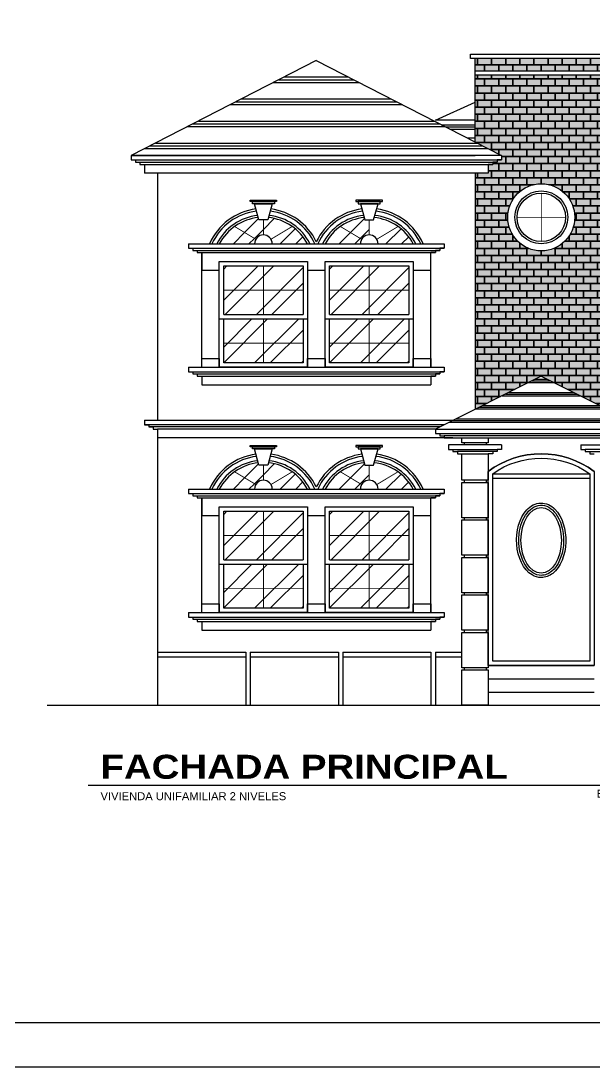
# Model space of a CAD drawing. Header units: inches. Extents: x -370 to 18, y -197 to 199.
# Drawn here: x -78.53 to -65.53, y 7.42 to 31.13 of the extents above; entities that cross this region are included whole.
import ezdxf

# ---------------------------------------------------------------- set-up
doc = ezdxf.new("R2010")
doc.units = ezdxf.units.IN
doc.header["$MEASUREMENT"] = 0
doc.layers.add('MUEBLES', color=7, linetype='Continuous')
doc.styles.add('1', font='arial.ttf')
doc.styles.add('2', font='')
doc.styles.get('2').set_extended_font_data('Arial Black')
pattern_1 = [(45, (-171.6818, 135.7327), (-0.53033, 0.53033), []), (45, (-171.3282, 135.7327), (-0.53033, 0.53033), [])]
pattern_2 = [(45, (-169.2818, 135.7327), (-0.53033, 0.53033), []), (45, (-168.9282, 135.7327), (-0.53033, 0.53033), [])]
pattern_3 = [(45, (-171.6818, 141.2927), (-0.53033, 0.53033), []), (45, (-171.3282, 141.2927), (-0.53033, 0.53033), [])]
pattern_4 = [(45, (-169.2818, 141.2927), (-0.53033, 0.53033), []), (45, (-168.9282, 141.2927), (-0.53033, 0.53033), [])]
pattern_5 = [(0, (-171.6818, 135.7327), (1e-16, 0.5), []), (0, (-171.6818, 135.7952), (1e-16, 0.5), []), (0, (-171.6818, 135.8577), (1e-16, 0.5), [])]
pattern_6 = [(0, (-171.68178, 135.73272), (0.16, 0.16), [0.3125, -0.0075]), (0, (-171.84178, 135.74022), (0.16, 0.16), [0.3125, -0.0075]), (90, (-171.68178, 135.73272), (-0.16, 0.16), [-0.1675, 0.1525]), (90, (-171.68928, 135.73272), (-0.16, 0.16), [-0.1675, 0.1525])]

# ---------------------------------------------------------------- blocks, each defined once
blk = doc.blocks.new('*U44')
h = blk.add_hatch(color=1)
h.paths.add_polyline_path([(15.89, 0.255), (15.89, 0.343, -0.414214), (16.233, 0), (16.145, 0, 0.414214)])
h.paths.add_polyline_path([(16.145, 0), (16.233, 0, -0.414214), (15.89, -0.343), (15.89, -0.255, 0.414214)])
h = blk.add_hatch(color=1)
h.paths.add_polyline_path([(15.635, 0), (15.676, 0, 0.414214), (15.89, -0.214), (15.89, -0.255, -0.414214)])
h.paths.add_polyline_path([(15.89, 0.255), (15.89, 0.214, 0.414214), (15.676, 0), (15.635, 0, -0.414214)])
at = {"color": 13}
for p, q in [((15.89, -0.83), (15.89, 0.83)), ((0, 0), (16.72, 0))]:
    blk.add_line(p, q, dxfattribs=at)
at = {"color": 5}
for p, q in [((15.89, 0.611), (15.89, 0.83)), ((0, 0), (0.218, 0)), ((16.501, 0), (16.72, 0)), ((15.89, -0.611), (15.89, -0.83))]:
    blk.add_line(p, q, dxfattribs=at)
at = {"color": 13}
for radius in [0.343, 0.255, 0.214]:
    blk.add_circle((15.89, 0), radius, dxfattribs=at)
at = {"color": 2, "linetype": 'Continuous', "style": '1'}
blk.add_text('ESCALA 1:', height=0.2, dxfattribs=at).set_placement((12.714, -0.311))
at = {"color": 1, "linetype": 'Continuous', "style": '2'}
blk.add_attdef('TITULO', (0.308, 0.162), '', height=0.6, dxfattribs=at)
at = {"color": 2, "linetype": 'Continuous', "style": '1'}
blk.add_attdef('DESCRIPCION', (0.308, -0.373), '', height=0.2, dxfattribs=at)
at = {"color": 2, "style": '1'}
blk.add_attdef('ESCALA', (14.227, -0.311), '', height=0.2, dxfattribs=at)

msp = doc.modelspace()

# ---------------------------------------------------------------- hatches: boundary and pattern name
h = msp.add_hatch()
h.set_pattern_fill('PLAST', color=2, scale=2)
h.set_pattern_definition(pattern_5)
h.paths.add_polyline_path([(-61.1754, 30.87606), (-65.5254, 28.87606), (-56.8254, 28.87606)])
h = msp.add_hatch()
h.set_pattern_fill('PLAST', color=3, scale=2)
h.set_pattern_definition(pattern_5)
h.paths.add_polyline_path([(-67.6254, 28.07606), (-71.8254, 30.22991), (-76.0254, 28.07606)])
h = msp.add_hatch()
h.set_pattern_fill('AR-B816C', color=1, scale=0.02)
h.set_pattern_definition(pattern_6)
h.paths.add_polyline_path([(-64.9254, 30.27606), (-68.2254, 30.27606), (-68.2254, 29.99596), (-64.9254, 29.99596)])
at = {"true_color": 0xcd6928, "transparency": 33554610}
h = msp.add_hatch(color=32, dxfattribs=at)
h.dxf.hatch_style = 1
h.paths.add_polyline_path([(-68.2254, 30.27606), (-64.9254, 30.27606), (-64.9254, 29.99596), (-68.2254, 29.99596)])
h = msp.add_hatch()
h.set_pattern_fill('AR-B816C', color=1, scale=0.02)
h.set_pattern_definition(pattern_6)
h.paths.add_polyline_path([(-64.9254, 29.89596), (-68.2254, 29.89596), (-68.2254, 28.38375), (-67.6254, 28.07606), (-67.6254, 27.97606), (-67.7254, 27.97606), (-67.7254, 27.92606), (-67.8254, 27.92606), (-67.8254, 27.87606), (-67.9254, 27.87606), (-67.9254, 27.67606), (-68.2254, 27.67606), (-68.2254, 22.32606), (-66.7254, 23.07606), (-64.9254, 22.17606)])
h.paths.add_polyline_path([(-65.96272, 26.67606, -1), (-67.48272, 26.67606, -1)], flags=16)
h.paths.add_polyline_path([(-66.12272, 26.67606, -1), (-67.32272, 26.67606, -1)], flags=0)
h.paths.add_polyline_path([(-66.17272, 26.67606, -1), (-67.27272, 26.67606, -1)], flags=0)
h = msp.add_hatch(color=32, dxfattribs=at)
h.dxf.hatch_style = 1
h.paths.add_polyline_path([(-64.9254, 29.89596), (-68.2254, 29.89596), (-68.2254, 28.38375), (-67.6254, 28.07606), (-67.6254, 27.97606), (-67.7254, 27.97606), (-67.7254, 27.92606), (-67.8254, 27.92606), (-67.8254, 27.87606), (-67.9254, 27.87606), (-67.9254, 27.67606), (-68.2254, 27.67606), (-68.2254, 22.32606), (-66.7254, 23.07606), (-64.9254, 22.17606)])
h.paths.add_polyline_path([(-65.96272, 26.67606, -1), (-67.48272, 26.67606, -1)], flags=16)
h.paths.add_polyline_path([(-66.12272, 26.67606, -1), (-67.32272, 26.67606, -1)], flags=0)
h.paths.add_polyline_path([(-66.17272, 26.67606, -1), (-67.27272, 26.67606, -1)], flags=0)
at = {"transparency": 33554610}
h = msp.add_hatch(dxfattribs=at)
h.set_pattern_fill('ANSI32', color=8, scale=2)
h.set_pattern_definition(pattern_3)
h.paths.add_polyline_path([(-73.0254, 26.62065), (-73.1254, 26.62065), (-73.13903, 26.67035, 0.12935945), (-73.6793, 26.4684), (-73.0254, 26.07606)])
h = msp.add_hatch(dxfattribs=at)
h.set_pattern_fill('ANSI32', color=8, scale=2)
h.set_pattern_definition(pattern_3)
h.paths.add_polyline_path([(-72.91177, 26.67035), (-72.9254, 26.62065), (-73.0254, 26.62065), (-73.0254, 26.07606), (-72.37151, 26.4684, 0.12935945)])
h = msp.add_hatch(dxfattribs=at)
h.set_pattern_fill('ANSI32', color=8, scale=2)
h.set_pattern_definition(pattern_4)
h.paths.add_polyline_path([(-70.6254, 26.62065), (-70.7254, 26.62065), (-70.73903, 26.67035, 0.12935945), (-71.2793, 26.4684), (-70.6254, 26.07606)])
h = msp.add_hatch(dxfattribs=at)
h.set_pattern_fill('ANSI32', color=8, scale=2)
h.set_pattern_definition(pattern_3)
h.paths.add_polyline_path([(-73.6793, 26.4684, 0.11698673), (-74.0254, 26.07606), (-73.0254, 26.07606)])
h = msp.add_hatch(dxfattribs=at)
h.set_pattern_fill('ANSI32', color=8, scale=2)
h.set_pattern_definition(pattern_3)
h.paths.add_polyline_path([(-72.37151, 26.4684), (-73.0254, 26.07606), (-72.0254, 26.07606, 0.11698673)])
h = msp.add_hatch(dxfattribs=at)
h.set_pattern_fill('ANSI32', color=8, scale=2)
h.set_pattern_definition(pattern_4)
h.paths.add_polyline_path([(-71.2793, 26.4684, 0.11698673), (-71.6254, 26.07606), (-70.6254, 26.07606)])
h = msp.add_hatch(dxfattribs=at)
h.set_pattern_fill('ANSI32', color=8, scale=2)
h.set_pattern_definition(pattern_4)
h.paths.add_polyline_path([(-69.97151, 26.4684), (-70.6254, 26.07606), (-69.6254, 26.07606, 0.11698673)])
h = msp.add_hatch(dxfattribs=at)
h.set_pattern_fill('ANSI32', color=8, scale=2)
h.set_pattern_definition(pattern_3)
h.paths.add_polyline_path([(-72.1254, 24.37606), (-73.9254, 24.37606), (-73.9254, 23.37606), (-72.1254, 23.37606)])
h.paths.add_polyline_path([(-73.9254, 24.47606), (-72.1254, 24.47606), (-72.1254, 25.57606), (-73.9254, 25.57606)])
h = msp.add_hatch(dxfattribs=at)
h.set_pattern_fill('ANSI32', color=8, scale=2)
h.set_pattern_definition([(45, (-169.2818, 141.2927), (-0.53033, 0.53033), []), (45, (-168.9282, 141.2927), (-0.53033, 0.53033), [])])
h.paths.add_polyline_path([(-69.7254, 24.37606), (-71.5254, 24.37606), (-71.5254, 23.37606), (-69.7254, 23.37606)])
h.paths.add_polyline_path([(-71.5254, 24.47606), (-69.7254, 24.47606), (-69.7254, 25.57606), (-71.5254, 25.57606)])
h = msp.add_hatch()
h.set_pattern_fill('PLAST', color=3, scale=1.2)
h.set_pattern_definition([(0, (-171.68178, 135.73272), (7e-17, 0.3), []), (0, (-171.68178, 135.77022), (7e-17, 0.3), []), (0, (-171.68178, 135.80772), (7e-17, 0.3), [])])
h.paths.add_polyline_path([(-64.3254, 21.87606), (-66.7254, 23.07606), (-69.1254, 21.87606)])
h = msp.add_hatch(dxfattribs=at)
h.set_pattern_fill('ANSI32', color=8, scale=2)
h.set_pattern_definition(pattern_1)
h.paths.add_polyline_path([(-73.0254, 21.06065), (-73.1254, 21.06065), (-73.13903, 21.11035, 0.12935945), (-73.6793, 20.9084), (-73.0254, 20.51606)])
h = msp.add_hatch(dxfattribs=at)
h.set_pattern_fill('ANSI32', color=8, scale=2)
h.set_pattern_definition(pattern_1)
h.paths.add_polyline_path([(-72.91177, 21.11035), (-72.9254, 21.06065), (-73.0254, 21.06065), (-73.0254, 20.51606), (-72.37151, 20.9084, 0.12935945)])
h = msp.add_hatch(dxfattribs=at)
h.set_pattern_fill('ANSI32', color=8, scale=2)
h.set_pattern_definition(pattern_2)
h.paths.add_polyline_path([(-70.6254, 21.06065), (-70.7254, 21.06065), (-70.73903, 21.11035, 0.12935945), (-71.2793, 20.9084), (-70.6254, 20.51606)])
h = msp.add_hatch(dxfattribs=at)
h.set_pattern_fill('ANSI32', color=8, scale=2)
h.set_pattern_definition(pattern_1)
h.paths.add_polyline_path([(-73.6793, 20.9084, 0.11698673), (-74.0254, 20.51606), (-73.0254, 20.51606)])
h = msp.add_hatch(dxfattribs=at)
h.set_pattern_fill('ANSI32', color=8, scale=2)
h.set_pattern_definition(pattern_1)
h.paths.add_polyline_path([(-72.37151, 20.9084), (-73.0254, 20.51606), (-72.0254, 20.51606, 0.11698673)])
h = msp.add_hatch(dxfattribs=at)
h.set_pattern_fill('ANSI32', color=8, scale=2)
h.set_pattern_definition(pattern_2)
h.paths.add_polyline_path([(-71.2793, 20.9084, 0.11698673), (-71.6254, 20.51606), (-70.6254, 20.51606)])
h = msp.add_hatch(dxfattribs=at)
h.set_pattern_fill('ANSI32', color=8, scale=2)
h.set_pattern_definition(pattern_2)
h.paths.add_polyline_path([(-69.97151, 20.9084), (-70.6254, 20.51606), (-69.6254, 20.51606, 0.11698673)])
h = msp.add_hatch(dxfattribs=at)
h.set_pattern_fill('ANSI32', color=8, scale=2)
h.set_pattern_definition(pattern_1)
h.paths.add_polyline_path([(-72.1254, 18.81606), (-73.9254, 18.81606), (-73.9254, 17.81606), (-72.1254, 17.81606)])
h.paths.add_polyline_path([(-73.9254, 18.91606), (-72.1254, 18.91606), (-72.1254, 20.01606), (-73.9254, 20.01606)])
h = msp.add_hatch(dxfattribs=at)
h.set_pattern_fill('ANSI32', color=8, scale=2)
h.set_pattern_definition([(45, (-169.2818, 135.7327), (-0.53033, 0.53033), []), (45, (-168.9282, 135.7327), (-0.53033, 0.53033), [])])
h.paths.add_polyline_path([(-69.7254, 18.81606), (-71.5254, 18.81606), (-71.5254, 17.81606), (-69.7254, 17.81606)])
h.paths.add_polyline_path([(-71.5254, 18.91606), (-69.7254, 18.91606), (-69.7254, 20.01606), (-71.5254, 20.01606)])

# ---------------------------------------------------------------- linework, layer by layer
at = {"color": 4}
for p, q in [((-71.8254, 30.22991), (-76.0254, 28.07606)), ((-71.8254, 30.22991), (-67.6254, 28.07606)), ((-68.2254, 28.38375), (-68.2254, 30.27606)), ((-66.7254, 23.07606), (-69.1254, 21.87606)), ((-66.7254, 23.07606), (-64.3254, 21.87606)), ((-68.8254, 21.51606), (-68.8254, 21.41606)), ((-68.8254, 21.51606), (-68.8254, 21.41606)), ((-67.6254, 21.51606), (-68.8254, 21.51606)), ((-68.8254, 21.41606), (-68.7254, 21.41606)), ((-68.7254, 21.41606), (-68.7254, 21.36606)), ((-68.7254, 21.41606), (-67.7254, 21.41606)), ((-68.7254, 21.36606), (-68.6254, 21.36606)), ((-68.6254, 21.36606), (-68.6254, 21.31606)), ((-67.8254, 21.36606), (-68.6254, 21.36606)), ((-68.4754, 21.56606), (-68.4754, 21.51606)), ((-67.9754, 21.56606), (-67.9754, 21.51606)), ((-67.7254, 21.36606), (-67.8254, 21.36606)), ((-67.8254, 21.36606), (-67.8254, 21.31606)), ((-67.7254, 21.41606), (-67.7254, 21.36606)), ((-67.6254, 21.41606), (-67.7254, 21.41606)), ((-67.6254, 21.51606), (-67.6254, 21.41606)), ((-67.6254, 21.51606), (-67.6254, 21.41606)), ((-65.8254, 21.51606), (-65.8254, 21.41606)), ((-65.8254, 21.51606), (-65.8254, 21.41606)), ((-65.8254, 21.51606), (-64.6254, 21.51606)), ((-65.8254, 21.41606), (-65.7254, 21.41606)), ((-65.7254, 21.41606), (-65.7254, 21.36606)), ((-64.7254, 21.41606), (-65.7254, 21.41606)), ((-65.7254, 21.36606), (-65.6254, 21.36606)), ((-65.6254, 21.36606), (-65.6254, 21.31606)), ((-65.6254, 21.36606), (-64.8254, 21.36606)), ((-68.6254, 21.31606), (-67.9254, 21.31606)), ((-67.8254, 21.31606), (-67.9254, 21.31606)), ((-65.6254, 21.31606), (-65.5254, 21.31606)), ((-68.4754, 20.71606), (-68.4754, 20.66606)), ((-67.9754, 20.71606), (-67.9754, 20.66606)), ((-68.4754, 19.86606), (-68.4754, 19.81606)), ((-67.9754, 19.86606), (-67.9754, 19.81606)), ((-68.4754, 19.01606), (-68.4754, 18.96606)), ((-67.9754, 19.01606), (-67.9754, 18.96606)), ((-68.4754, 18.16606), (-68.4754, 18.11606)), ((-67.9754, 18.16606), (-67.9754, 18.11606)), ((-68.4754, 17.31606), (-68.4754, 17.26606)), ((-67.9754, 17.31606), (-67.9754, 17.26606)), ((-68.4754, 16.46606), (-68.4754, 16.41606)), ((-67.9754, 16.46606), (-67.9754, 16.41606))]:
    msp.add_line(p, q, dxfattribs=at)
at = {"color": 8}
for p, q in [((-69.1254, 28.87606), (-68.2254, 29.28985)), ((-68.2254, 28.87606), (-69.1254, 28.87606)), ((-68.9904, 28.77606), (-68.2254, 28.77606)), ((-68.8929, 28.72606), (-68.2254, 28.72606)), ((-68.7954, 28.67606), (-68.2254, 28.67606)), ((-68.4054, 28.47606), (-68.2254, 28.47606))]:
    msp.add_line(p, q, dxfattribs=at)
at = {"color": 5}
for p, q in [((-76.0254, 28.07606), (-68.2254, 28.07606)), ((-67.6254, 28.07606), (-76.0254, 28.07606)), ((-76.0254, 28.07606), (-76.0254, 27.97606)), ((-76.0254, 28.07606), (-76.0254, 27.97606)), ((-67.6254, 28.07606), (-67.6254, 27.97606)), ((-67.6254, 28.07606), (-67.6254, 27.97606)), ((-76.0254, 27.97606), (-67.6254, 27.97606)), ((-76.0254, 27.97606), (-75.9254, 27.97606)), ((-76.0254, 27.97606), (-75.9254, 27.97606)), ((-75.9254, 27.97606), (-75.9254, 27.92606)), ((-75.9254, 27.97606), (-75.9254, 27.92606)), ((-75.9254, 27.92606), (-67.7254, 27.92606)), ((-75.9254, 27.92606), (-75.8254, 27.92606)), ((-75.8254, 27.92606), (-75.8254, 27.87606)), ((-75.8254, 27.87606), (-67.8254, 27.87606)), ((-75.8254, 27.87606), (-75.7254, 27.87606)), ((-75.7254, 27.87606), (-75.7254, 27.67606)), ((-67.8254, 27.87606), (-67.9254, 27.87606)), ((-67.9254, 27.87606), (-67.9254, 27.67606)), ((-67.7254, 27.92606), (-67.8254, 27.92606)), ((-67.8254, 27.92606), (-67.8254, 27.87606)), ((-67.6254, 27.97606), (-67.7254, 27.97606)), ((-67.7254, 27.97606), (-67.7254, 27.92606)), ((-67.6254, 27.97606), (-67.7254, 27.97606)), ((-67.7254, 27.97606), (-67.7254, 27.92606)), ((-67.9254, 27.67606), (-75.7254, 27.67606)), ((-75.4254, 27.67606), (-75.4254, 22.07606)), ((-68.2254, 27.67606), (-68.2254, 22.32606)), ((-75.7254, 22.07606), (-68.7254, 22.07606)), ((-75.7254, 22.07606), (-75.7254, 21.97606)), ((-75.7254, 22.07606), (-75.7254, 21.97606)), ((-68.9254, 21.97606), (-75.7254, 21.97606)), ((-75.7254, 21.97606), (-75.6254, 21.97606)), ((-75.7254, 21.97606), (-75.6254, 21.97606)), ((-75.6254, 21.97606), (-75.6254, 21.92606)), ((-75.6254, 21.97606), (-75.6254, 21.92606)), ((-69.0254, 21.92606), (-75.6254, 21.92606)), ((-75.6254, 21.92606), (-75.5254, 21.92606)), ((-75.5254, 21.92606), (-75.5254, 21.87606)), ((-75.5254, 21.87606), (-75.4254, 21.87606)), ((-69.1254, 21.87606), (-75.4254, 21.87606)), ((-75.4254, 21.87606), (-75.4254, 21.67606)), ((-75.4254, 21.67606), (-75.4254, 15.61606)), ((-68.7254, 21.67606), (-75.4254, 21.67606))]:
    msp.add_line(p, q, dxfattribs=at)
at = {"color": 3}
for p, q in [((-74.7254, 26.07606), (-68.9254, 26.07606)), ((-74.7254, 26.07606), (-74.7254, 25.97606)), ((-74.7254, 25.97606), (-68.9254, 25.97606)), ((-74.7254, 25.97606), (-74.6254, 25.97606)), ((-74.6254, 25.97606), (-74.6254, 25.92606)), ((-74.6254, 25.92606), (-74.5254, 25.92606)), ((-74.5254, 25.92606), (-69.0254, 25.92606)), ((-74.5254, 25.92606), (-74.5254, 25.87606)), ((-74.5254, 25.87606), (-74.4254, 25.87606)), ((-74.4254, 26.07606), (-69.2254, 26.07606)), ((-74.4254, 25.87606), (-69.1254, 25.87606)), ((-74.0254, 26.07606), (-72.0254, 26.07606)), ((-71.6254, 26.07606), (-69.6254, 26.07606)), ((-69.1254, 25.87606), (-69.2254, 25.87606)), ((-69.0254, 25.92606), (-69.1254, 25.92606)), ((-69.1254, 25.92606), (-69.1254, 25.87606)), ((-68.9254, 25.97606), (-69.0254, 25.97606)), ((-69.0254, 25.97606), (-69.0254, 25.92606)), ((-68.9254, 25.97606), (-69.0254, 25.97606)), ((-69.0254, 25.97606), (-69.0254, 25.92606)), ((-68.9254, 26.07606), (-68.9254, 25.97606)), ((-68.9254, 26.07606), (-68.9254, 25.97606)), ((-74.7254, 23.27606), (-68.9254, 23.27606)), ((-74.7254, 23.27606), (-74.7254, 23.17606)), ((-68.9254, 23.27606), (-68.9254, 23.17606)), ((-68.9254, 23.27606), (-68.9254, 23.17606)), ((-74.7254, 23.17606), (-68.9254, 23.17606)), ((-74.7254, 23.17606), (-74.6254, 23.17606)), ((-74.6254, 23.17606), (-74.6254, 23.12606)), ((-74.6254, 23.12606), (-74.5254, 23.12606)), ((-74.5254, 23.12606), (-69.0254, 23.12606)), ((-74.5254, 23.12606), (-74.5254, 23.07606)), ((-74.5254, 23.07606), (-74.4254, 23.07606)), ((-74.4254, 23.07606), (-69.1254, 23.07606)), ((-74.4254, 23.07606), (-74.4254, 22.87606)), ((-69.1254, 23.07606), (-69.2254, 23.07606)), ((-69.2254, 23.07606), (-69.2254, 22.87606)), ((-69.0254, 23.12606), (-69.1254, 23.12606)), ((-69.1254, 23.12606), (-69.1254, 23.07606)), ((-68.9254, 23.17606), (-69.0254, 23.17606)), ((-69.0254, 23.17606), (-69.0254, 23.12606)), ((-68.9254, 23.17606), (-69.0254, 23.17606)), ((-69.0254, 23.17606), (-69.0254, 23.12606)), ((-74.4254, 22.87606), (-69.2254, 22.87606)), ((-74.7254, 20.51606), (-68.9254, 20.51606)), ((-74.7254, 20.51606), (-74.7254, 20.41606)), ((-74.7254, 20.41606), (-68.9254, 20.41606)), ((-74.7254, 20.41606), (-74.6254, 20.41606)), ((-74.6254, 20.41606), (-74.6254, 20.36606)), ((-74.4254, 20.51606), (-69.2254, 20.51606)), ((-74.0254, 20.51606), (-72.0254, 20.51606)), ((-71.6254, 20.51606), (-69.6254, 20.51606)), ((-68.9254, 20.41606), (-69.0254, 20.41606)), ((-69.0254, 20.41606), (-69.0254, 20.36606)), ((-68.9254, 20.51606), (-68.9254, 20.41606)), ((-68.9254, 20.51606), (-68.9254, 20.41606)), ((-74.6254, 20.36606), (-74.5254, 20.36606)), ((-74.5254, 20.36606), (-69.0254, 20.36606)), ((-74.5254, 20.36606), (-74.5254, 20.31606)), ((-74.5254, 20.31606), (-74.4254, 20.31606)), ((-74.4254, 20.31606), (-69.1254, 20.31606)), ((-69.1254, 20.31606), (-69.2254, 20.31606)), ((-69.0254, 20.36606), (-69.1254, 20.36606)), ((-69.1254, 20.36606), (-69.1254, 20.31606)), ((-74.7254, 17.71606), (-68.9254, 17.71606)), ((-74.7254, 17.71606), (-74.7254, 17.61606)), ((-74.7254, 17.61606), (-68.9254, 17.61606)), ((-74.7254, 17.61606), (-74.6254, 17.61606)), ((-74.6254, 17.61606), (-74.6254, 17.56606)), ((-74.6254, 17.56606), (-74.5254, 17.56606)), ((-74.5254, 17.56606), (-69.0254, 17.56606)), ((-74.5254, 17.56606), (-74.5254, 17.51606)), ((-69.0254, 17.56606), (-69.1254, 17.56606)), ((-69.1254, 17.56606), (-69.1254, 17.51606)), ((-68.9254, 17.61606), (-69.0254, 17.61606)), ((-69.0254, 17.61606), (-69.0254, 17.56606)), ((-68.9254, 17.71606), (-68.9254, 17.61606)), ((-68.9254, 17.71606), (-68.9254, 17.61606)), ((-74.5254, 17.51606), (-74.4254, 17.51606)), ((-74.4254, 17.51606), (-69.1254, 17.51606)), ((-74.4254, 17.51606), (-74.4254, 17.31606)), ((-74.4254, 17.31606), (-69.2254, 17.31606)), ((-69.1254, 17.51606), (-69.2254, 17.51606)), ((-69.2254, 17.51606), (-69.2254, 17.31606)), ((-67.9254, 16.51606), (-65.5254, 16.51606)), ((-67.9254, 16.21606), (-65.5254, 16.21606)), ((-67.9254, 15.91606), (-65.5254, 15.91606))]:
    msp.add_line(p, q, dxfattribs=at)
at = {"color": 2}
for p, q in [((-74.4254, 23.27606), (-74.4254, 25.87606)), ((-74.4254, 25.87606), (-74.4254, 25.67606)), ((-69.2254, 23.27606), (-69.2254, 25.87606)), ((-74.4254, 25.47606), (-74.0254, 25.47606)), ((-72.0254, 25.47606), (-71.6254, 25.47606)), ((-69.6254, 25.47606), (-69.2254, 25.47606)), ((-73.9254, 24.47606), (-72.1254, 24.47606)), ((-71.5254, 24.47606), (-69.7254, 24.47606)), ((-74.0254, 24.37606), (-72.0254, 24.37606)), ((-71.6254, 24.37606), (-69.6254, 24.37606)), ((-74.4254, 23.47606), (-74.0254, 23.47606)), ((-69.6254, 23.47606), (-69.2254, 23.47606)), ((-74.4254, 17.71606), (-74.4254, 20.31606)), ((-74.4254, 20.31606), (-74.4254, 20.11606)), ((-69.2254, 17.71606), (-69.2254, 20.31606)), ((-74.4254, 19.91606), (-74.0254, 19.91606)), ((-72.0254, 19.91606), (-71.6254, 19.91606)), ((-69.6254, 19.91606), (-69.2254, 19.91606)), ((-74.0254, 18.81606), (-72.0254, 18.81606)), ((-73.9254, 18.91606), (-72.1254, 18.91606)), ((-71.6254, 18.81606), (-69.6254, 18.81606)), ((-71.5254, 18.91606), (-69.7254, 18.91606)), ((-74.4254, 17.91606), (-74.0254, 17.91606)), ((-69.6254, 17.91606), (-69.2254, 17.91606))]:
    msp.add_line(p, q, dxfattribs=at)
for p, q in [((-72.0254, 23.47606), (-71.6254, 23.47606)), ((-72.0254, 17.91606), (-71.6254, 17.91606))]:
    msp.add_line(p, q)
at = {"color": 6}
for p, q in [((-69.1254, 21.87606), (-64.3254, 21.87606)), ((-69.1254, 21.87606), (-69.1254, 21.77606)), ((-69.1254, 21.87606), (-69.1254, 21.77606)), ((-69.1254, 21.77606), (-69.0254, 21.77606)), ((-69.0254, 21.77606), (-69.0254, 21.72606)), ((-69.0254, 21.77606), (-64.4254, 21.77606)), ((-69.0254, 21.72606), (-68.9254, 21.72606)), ((-68.9254, 21.72606), (-68.9254, 21.67606)), ((-64.5254, 21.72606), (-68.9254, 21.72606)), ((-68.9254, 21.67606), (-64.5254, 21.67606)), ((-68.9254, 21.67606), (-68.8254, 21.67606)), ((-77.93114, 15.61606), (-49.86359, 15.61606))]:
    msp.add_line(p, q, dxfattribs=at)
at = {"color": 1}
for p, q in [((-67.8254, 20.86525), (-65.6254, 20.86525)), ((-67.8254, 20.76525), (-65.6254, 20.76525)), ((-75.4254, 16.81606), (-73.4254, 16.81606)), ((-75.4254, 16.71606), (-73.4254, 16.71606)), ((-73.4254, 16.81606), (-73.4254, 15.61606)), ((-73.3254, 16.81606), (-71.3254, 16.81606)), ((-73.3254, 16.81606), (-73.3254, 15.61606)), ((-73.3254, 16.71606), (-71.3254, 16.71606)), ((-71.3254, 16.81606), (-71.3254, 15.61606)), ((-71.2254, 16.81606), (-69.2254, 16.81606)), ((-71.2254, 16.81606), (-71.2254, 15.61606)), ((-71.2254, 16.71606), (-69.2254, 16.71606)), ((-69.2254, 16.81606), (-69.2254, 15.61606)), ((-69.1254, 16.81606), (-68.5254, 16.81606)), ((-69.1254, 16.81606), (-69.1254, 15.61606)), ((-69.1254, 16.71606), (-68.5254, 16.71606))]:
    msp.add_line(p, q, dxfattribs=at)
at = {"color": 2}
msp.add_circle((-66.72272, 26.67606), 0.76, dxfattribs=at)
at = {"color": 1}
for radius in [0.6, 0.55]:
    msp.add_circle((-66.72272, 26.67606), radius, dxfattribs=at)
at = {"color": 3}
for centre, radius, start, end in [((-73.0254, 25.54273), 1.33333, 97.201768, 156.421822), ((-73.0254, 25.54273), 1.28333, 96.882651, 155.443875), ((-73.0254, 25.54273), 1.28333, 24.556125, 83.117349), ((-73.0254, 25.54273), 1.33333, 25.841933, 82.798232), ((-70.6254, 25.54273), 1.33333, 97.201768, 154.158067), ((-70.6254, 25.54273), 1.28333, 96.882651, 155.443875), ((-70.6254, 25.54273), 1.28333, 24.556125, 83.117349), ((-70.6254, 25.54273), 1.33333, 23.578178, 82.798232), ((-73.0254, 25.54273), 1.18333, 96.162531, 153.211125), ((-73.0254, 25.54273), 1.13333, 95.754174, 151.927513), ((-73.0254, 25.54273), 1.13333, 28.072487, 84.245826), ((-73.0254, 25.54273), 1.18333, 26.788875, 83.837469), ((-70.6254, 25.54273), 1.18333, 96.162531, 153.211125), ((-70.6254, 25.54273), 1.13333, 95.754174, 151.927513), ((-70.6254, 25.54273), 1.13333, 28.072487, 84.245826), ((-70.6254, 25.54273), 1.18333, 26.788875, 83.837469), ((-73.0254, 19.98273), 1.33333, 97.201768, 156.421822), ((-73.0254, 19.98273), 1.28333, 96.882651, 155.443875), ((-73.0254, 19.98273), 1.18333, 96.162531, 153.211125), ((-73.0254, 19.98273), 1.13333, 95.754174, 151.927513), ((-73.0254, 19.98273), 1.13333, 28.072487, 84.245826), ((-73.0254, 19.98273), 1.18333, 26.788875, 83.837469), ((-73.0254, 19.98273), 1.28333, 24.556125, 83.117349), ((-73.0254, 19.98273), 1.33333, 25.841933, 82.798232), ((-70.6254, 19.98273), 1.33333, 97.201768, 154.158067), ((-70.6254, 19.98273), 1.28333, 96.882651, 155.443875), ((-70.6254, 19.98273), 1.18333, 96.162531, 153.211125), ((-70.6254, 19.98273), 1.13333, 95.754174, 151.927513), ((-70.6254, 19.98273), 1.13333, 28.072487, 84.245826), ((-70.6254, 19.98273), 1.18333, 26.788875, 83.837469), ((-70.6254, 19.98273), 1.28333, 24.556125, 83.117349), ((-70.6254, 19.98273), 1.33333, 23.578178, 82.798232)]:
    msp.add_arc(centre, radius, start, end, dxfattribs=at)
at = {"color": 6}
for centre in [(-73.0254, 26.07606), (-70.6254, 26.07606), (-73.0254, 20.51606), (-70.6254, 20.51606)]:
    msp.add_arc(centre, 0.2, 0, 180, dxfattribs=at)
at = {"color": 1}
msp.add_arc((-66.7254, 19.31606), 2, 53.130102, 126.869898, dxfattribs=at)
msp.add_ellipse((-66.7254, 19.3551), major_axis=(0, -0.74506), ratio=0.61510804, dxfattribs=at)
for points, knots in [([(-66.7254, 18.51004), (-66.63185, 18.51004), (-66.54113, 18.54535), (-66.28195, 18.7485), (-66.17662, 19.02587), (-66.15916, 19.59921), (-66.24569, 19.8906), (-66.50251, 20.14799), (-66.61658, 20.2032), (-66.85205, 20.1967), (-66.96359, 20.13802), (-67.22062, 19.86429), (-67.30192, 19.55508), (-67.25733, 18.96656), (-67.1335, 18.6882), (-66.86872, 18.53167), (-66.79813, 18.51004), (-66.7254, 18.51004)], [0, 0, 0, 0, 0.45016445, 0.45016445, 1.51793653, 1.51793653, 2.5857086, 2.5857086, 3.1557838, 3.1557838, 3.725859, 3.725859, 4.82977153, 4.82977153, 5.93368407, 5.93368407, 6.28318531, 6.28318531, 6.28318531, 6.28318531]), ([(-66.7254, 18.56004), (-66.63954, 18.56004), (-66.55479, 18.59441), (-66.34021, 18.77486), (-66.24502, 18.99743), (-66.19999, 19.48), (-66.25115, 19.73564), (-66.44529, 20.0469), (-66.56506, 20.13658), (-66.82361, 20.16083), (-66.9526, 20.09283), (-67.14104, 19.8535), (-67.20407, 19.68265), (-67.25611, 19.23499), (-67.19699, 18.94906), (-66.97898, 18.63881), (-66.85473, 18.56004), (-66.7254, 18.56004)], [0, 0, 0, 0, 0.47736132, 0.47736132, 1.42025313, 1.42025313, 2.36314495, 2.36314495, 3.08395985, 3.08395985, 3.80477476, 3.80477476, 4.52558966, 4.52558966, 5.5641592, 5.5641592, 6.28318531, 6.28318531, 6.28318531, 6.28318531])]:
    msp.add_open_spline(points, degree=3, knots=knots, dxfattribs=at)
at = {"layer": 'MUEBLES', "color": 1}
msp.add_lwpolyline([(-46.71618, 49.4653), (-46.71618, 7.4153), (-106.11618, 7.4153), (-106.11618, 49.4653)], close=True, dxfattribs=at)
at = {"layer": 'MUEBLES', "color": 6}
msp.add_lwpolyline([(-48.71618, 48.4653), (-48.71618, 8.4153), (-104.11618, 8.4153), (-104.11618, 48.4653)], close=True, dxfattribs=at)
at = {"layer": 'MUEBLES', "color": 4}
for points in [[(-68.3254, 30.37606), (-64.8254, 30.37606), (-64.8254, 30.27606), (-68.3254, 30.27606)], [(-68.2254, 29.99596), (-64.9254, 29.99596), (-64.9254, 29.89596), (-68.2254, 29.89596)], [(-73.3254, 27.06193), (-72.7254, 27.06193), (-72.7254, 27.03693), (-73.3254, 27.03693)], [(-73.2754, 27.03693), (-72.7754, 27.03693), (-72.7754, 26.98533), (-73.2754, 26.98533)], [(-70.3254, 27.06193), (-70.9254, 27.06193), (-70.9254, 27.03693), (-70.3254, 27.03693)], [(-70.3754, 27.03693), (-70.8754, 27.03693), (-70.8754, 26.98533), (-70.3754, 26.98533)], [(-67.9254, 21.56606), (-68.5254, 21.56606), (-68.5254, 21.67606), (-67.9254, 21.67606)], [(-73.3254, 21.50193), (-72.7254, 21.50193), (-72.7254, 21.47693), (-73.3254, 21.47693)], [(-73.2754, 21.47693), (-72.7754, 21.47693), (-72.7754, 21.42533), (-73.2754, 21.42533)], [(-70.3254, 21.50193), (-70.9254, 21.50193), (-70.9254, 21.47693), (-70.3254, 21.47693)], [(-70.3754, 21.47693), (-70.8754, 21.47693), (-70.8754, 21.42533), (-70.3754, 21.42533)], [(-67.9254, 19.86606), (-68.5254, 19.86606), (-68.5254, 20.66606), (-67.9254, 20.66606)], [(-67.9254, 19.01606), (-68.5254, 19.01606), (-68.5254, 19.81606), (-67.9254, 19.81606)], [(-67.9254, 18.16606), (-68.5254, 18.16606), (-68.5254, 18.96606), (-67.9254, 18.96606)], [(-67.9254, 17.31606), (-68.5254, 17.31606), (-68.5254, 18.11606), (-67.9254, 18.11606)], [(-67.9254, 16.46606), (-68.5254, 16.46606), (-68.5254, 17.26606), (-67.9254, 17.26606)], [(-67.9254, 15.61606), (-68.5254, 15.61606), (-68.5254, 16.41606), (-67.9254, 16.41606)]]:
    msp.add_lwpolyline(points, close=True, dxfattribs=at)
at = {"layer": 'MUEBLES', "const_width": 0.02}
for points in [[(-66.72272, 27.22606), (-66.72272, 26.12606)], [(-73.0254, 26.62065), (-73.0254, 26.27606)], [(-70.6254, 26.62065), (-70.6254, 26.27606)], [(-67.27272, 26.67606), (-66.17272, 26.67606)], [(-73.1969, 26.17896), (-73.6793, 26.4684)], [(-72.8539, 26.17896), (-72.37151, 26.4684)], [(-70.7969, 26.17896), (-71.2793, 26.4684)], [(-70.4539, 26.17896), (-69.97151, 26.4684)], [(-73.0254, 25.57606), (-73.0254, 24.47606)], [(-70.6254, 25.57606), (-70.6254, 24.47606)], [(-73.9254, 25.02606), (-72.1254, 25.02606)], [(-71.5254, 25.02606), (-69.7254, 25.02606)], [(-73.0254, 24.37606), (-73.0254, 23.37606)], [(-70.6254, 24.37606), (-70.6254, 23.37606)], [(-73.9254, 23.82606), (-72.1254, 23.82606)], [(-71.5254, 23.82606), (-69.7254, 23.82606)], [(-73.1969, 20.61896), (-73.6793, 20.9084)], [(-73.0254, 21.06065), (-73.0254, 20.71606)], [(-72.8539, 20.61896), (-72.37151, 20.9084)], [(-70.7969, 20.61896), (-71.2793, 20.9084)], [(-70.6254, 21.06065), (-70.6254, 20.71606)], [(-70.4539, 20.61896), (-69.97151, 20.9084)], [(-73.0254, 20.01606), (-73.0254, 18.91606)], [(-70.6254, 20.01606), (-70.6254, 18.91606)], [(-73.9254, 19.46606), (-72.1254, 19.46606)], [(-71.5254, 19.46606), (-69.7254, 19.46606)], [(-73.0254, 18.81606), (-73.0254, 17.81606)], [(-70.6254, 18.81606), (-70.6254, 17.81606)], [(-73.9254, 18.26606), (-72.1254, 18.26606)], [(-71.5254, 18.26606), (-69.7254, 18.26606)]]:
    msp.add_lwpolyline(points, dxfattribs=at)
at = {"layer": 'MUEBLES', "color": 4}
for points in [[(-73.2254, 26.98533), (-72.8254, 26.98533), (-72.9254, 26.62065), (-73.1254, 26.62065), (-73.2254, 26.98533)], [(-70.4254, 26.98533), (-70.8254, 26.98533), (-70.7254, 26.62065), (-70.5254, 26.62065), (-70.4254, 26.98533)], [(-73.2254, 21.42533), (-72.8254, 21.42533), (-72.9254, 21.06065), (-73.1254, 21.06065), (-73.2254, 21.42533)], [(-70.4254, 21.42533), (-70.8254, 21.42533), (-70.7254, 21.06065), (-70.5254, 21.06065), (-70.4254, 21.42533)], [(-67.9254, 21.31606), (-67.9254, 20.71606), (-68.5254, 20.71606), (-68.5254, 21.31606)]]:
    msp.add_lwpolyline(points, dxfattribs=at)
at = {"layer": 'MUEBLES', "color": 3}
for points in [[(-74.4254, 25.87606), (-74.4254, 25.47606), (-74.0254, 25.47606), (-74.0254, 25.67606), (-72.0254, 25.67606), (-72.0254, 25.47606), (-71.6254, 25.47606), (-71.6254, 25.67606), (-69.6254, 25.67606), (-69.6254, 25.47606), (-69.2254, 25.47606), (-69.2254, 25.87606)], [(-74.4254, 23.27606), (-74.4254, 23.47606), (-74.0254, 23.47606), (-74.0254, 23.27606)], [(-72.0254, 23.27606), (-72.0254, 23.47606), (-71.6254, 23.47606), (-71.6254, 23.27606)], [(-69.6254, 23.27606), (-69.6254, 23.47606), (-69.2254, 23.47606), (-69.2254, 23.27606)], [(-74.4254, 20.31606), (-74.4254, 19.91606), (-74.0254, 19.91606), (-74.0254, 20.11606), (-72.0254, 20.11606), (-72.0254, 19.91606), (-71.6254, 19.91606), (-71.6254, 20.11606), (-69.6254, 20.11606), (-69.6254, 19.91606), (-69.2254, 19.91606), (-69.2254, 20.31606)], [(-74.4254, 17.71606), (-74.4254, 17.91606), (-74.0254, 17.91606), (-74.0254, 17.71606)], [(-72.0254, 17.71606), (-72.0254, 17.91606), (-71.6254, 17.91606), (-71.6254, 17.71606)], [(-69.6254, 17.71606), (-69.6254, 17.91606), (-69.2254, 17.91606), (-69.2254, 17.71606)]]:
    msp.add_lwpolyline(points, dxfattribs=at)
at = {"layer": 'MUEBLES', "color": 2}
for points in [[(-74.0254, 25.67606), (-72.0254, 25.67606), (-72.0254, 23.27606), (-74.0254, 23.27606)], [(-71.6254, 25.67606), (-69.6254, 25.67606), (-69.6254, 23.27606), (-71.6254, 23.27606)], [(-74.0254, 20.11606), (-72.0254, 20.11606), (-72.0254, 17.71606), (-74.0254, 17.71606)], [(-71.6254, 20.11606), (-69.6254, 20.11606), (-69.6254, 17.71606), (-71.6254, 17.71606)]]:
    msp.add_lwpolyline(points, close=True, dxfattribs=at)
for points in [[(-73.9254, 24.47606), (-73.9254, 25.57606), (-72.1254, 25.57606), (-72.1254, 24.47606)], [(-71.5254, 24.47606), (-71.5254, 25.57606), (-69.7254, 25.57606), (-69.7254, 24.47606)], [(-72.1254, 24.37606), (-72.1254, 23.37606), (-73.9254, 23.37606), (-73.9254, 24.37606)], [(-69.7254, 24.37606), (-69.7254, 23.37606), (-71.5254, 23.37606), (-71.5254, 24.37606)], [(-73.9254, 18.91606), (-73.9254, 20.01606), (-72.1254, 20.01606), (-72.1254, 18.91606)], [(-71.5254, 18.91606), (-71.5254, 20.01606), (-69.7254, 20.01606), (-69.7254, 18.91606)], [(-72.1254, 18.81606), (-72.1254, 17.81606), (-73.9254, 17.81606), (-73.9254, 18.81606)], [(-69.7254, 18.81606), (-69.7254, 17.81606), (-71.5254, 17.81606), (-71.5254, 18.81606)]]:
    msp.add_lwpolyline(points, dxfattribs=at)
at = {"layer": 'MUEBLES', "color": 1}
msp.add_lwpolyline([(-67.9254, 16.51606), (-67.9254, 20.91606, -0.33333333), (-65.5254, 20.91606), (-65.5254, 16.51606), (-67.9254, 16.51606)], format="xyb", dxfattribs=at)
msp.add_lwpolyline([(-67.8254, 16.61606), (-67.8254, 20.86525, -0.31891515), (-65.6254, 20.86525), (-65.6254, 16.61606)], format="xyb", close=True, dxfattribs=at)

# ---------------------------------------------------------------- block references
at = {"xscale": 0.9073029058261515, "yscale": 0.9073029058261515, "zscale": 0.9073029058261515}
msp.add_blockref('*U44', (-76.99891, 13.80296), dxfattribs=at).add_auto_attribs({'TITULO': 'FACHADA PRINCIPAL', 'DESCRIPCION': 'VIVIENDA UNIFAMILIAR 2 NIVELES', 'ESCALA': '100'})

doc.saveas('drawing.dxf')
